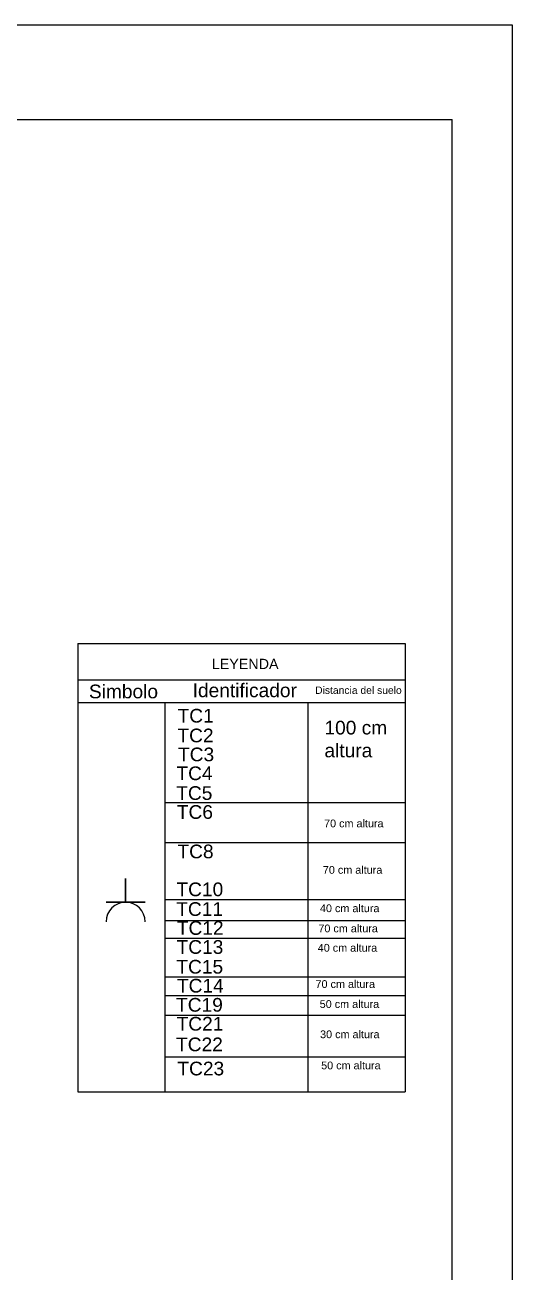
# Model space of a CAD drawing. Header units: millimetres. Extents: x 2377 to 4712, y -254 to 3188.
# Drawn here: x 2720.2 to 2797.3, y 1397.7 to 1595.2 of the extents above; entities that cross this region are included whole.
import ezdxf

# ---------------------------------------------------------------- set-up
doc = ezdxf.new("R2010")
doc.units = ezdxf.units.MM
doc.linetypes.add('ACAD_ISO03W100', pattern=[30, 12, -18])
doc.styles.get("Standard").update_dxf_attribs({"font": 'arial.ttf'})

msp = doc.modelspace()

# ---------------------------------------------------------------- linework, layer by layer
at = {"transparency": 33554687}
for p, q in [((2377.31, 1595.2), (2797.31, 1595.2)), ((2797.31, 1595.2), (2797.31, 1298.2)), ((2797.31, 1595.2), (2797.31, 1580.2)), ((2392.36, 1580.2), (2787.85, 1580.2)), ((2787.85, 1318.2), (2787.85, 1580.2)), ((2728.52, 1497.25), (2728.52, 1426.2)), ((2780.4, 1497.25), (2780.4, 1426.2)), ((2742.32, 1487.88), (2742.32, 1426.2)), ((2764.97, 1487.88), (2764.97, 1426.2)), ((2742.32, 1472.04), (2780.4, 1472.04)), ((2742.32, 1465.72), (2780.4, 1465.72)), ((2736.11, 1460.01), (2736.11, 1456.25)), ((2739.2, 1456.25), (2733.02, 1456.25)), ((2736.11, 1456.25), (2739.2, 1456.25)), ((2742.32, 1456.7), (2780.4, 1456.7)), ((2742.32, 1453.36), (2780.4, 1453.36)), ((2742.32, 1450.57), (2780.4, 1450.57)), ((2742.32, 1444.45), (2780.4, 1444.45)), ((2742.32, 1441.5), (2780.4, 1441.5)), ((2742.32, 1441.5), (2780.4, 1441.5)), ((2742.32, 1438.38), (2780.4, 1438.38)), ((2742.32, 1431.76), (2780.4, 1431.76)), ((2728.52, 1426.2), (2780.4, 1426.2))]:
    msp.add_line(p, q, dxfattribs=at)
at = {"ltscale": 0.4, "transparency": 33554687}
for p, q in [((2728.52, 1497.25), (2780.4, 1497.25)), ((2728.52, 1491.48), (2780.4, 1491.48)), ((2728.52, 1487.88), (2780.4, 1487.88))]:
    msp.add_line(p, q, dxfattribs=at)
at = {"color": 7, "true_color": 0xffffff, "transparency": 33554687}
for p, q in [((2736.11, 1456.25), (2736.11, 1460.01)), ((2733.02, 1456.25), (2739.2, 1456.25))]:
    msp.add_line(p, q, dxfattribs=at)
msp.add_arc((2736.11, 1453.16), 3.09, 359.9999, 179.9999, dxfattribs=at)
at = {"transparency": 33554687}
msp.add_arc((2736.11, 1453.16), 3.09, 359.9999, 179.9999, dxfattribs=at)

# ---------------------------------------------------------------- texts
at = {"transparency": 33554687, "insert": (2749.75, 1494.81), "char_height": 1.623, "attachment_point": 1}
msp.add_mtext_dynamic_manual_height_columns('LEYENDA', width=31.33, gutter_width=8.11, heights=[0], dxfattribs=at)
at = {"color": 165, "linetype": 'ACAD_ISO03W100', "true_color": 0x5e67af, "transparency": 33554687, "attachment_point": 1}
for s, width, gutter_width, heights, insert, char_height in [('{\\C256;Simbolo}', 12.7968, 10.85, [0], (2730.3, 1490.72), 2.1694), ('{\\C256;Identificador}', 12.7968, 10.85, [0], (2746.73, 1490.9), 2.1694), ('{\\C256;Distancia del suelo}', 15.3121, 10.85, [0], (2766.13, 1490.42), 1.1694), ('{\\C256;TC1}', 12.7968, 10.85, [0], (2744.34, 1486.88), 2.1694), ('{\\C256;TC2}', 12.7968, 10.85, [0], (2744.32, 1483.75), 2.1694), ('{\\C256;100 cm\\Paltura}', 12.7968, 10.85, [0], (2767.6, 1484.99), 2.1694), ('{\\C256;TC3}', 12.7968, 10.85, [0], (2744.41, 1480.75), 2.1694), ('{\\C256;TC4}', 12.7968, 10.85, [0], (2744.16, 1477.76), 2.1694), ('{\\C256;TC5}', 12.7968, 10.85, [0], (2744.13, 1474.63), 2.1694), ('{\\C256;TC6}', 12.7968, 10.85, [0], (2744.22, 1471.63), 2.1694), ('{\\C256;70 cm altura}', 17.4526, 6.13, [0], (2767.54, 1469.35), 1.2259), ('{\\C256;TC8}', 12.7968, 10.85, [0], (2744.32, 1465.38), 2.1694), ('{\\C256;70 cm altura}', 14.8234, 6.13, [0], (2767.35, 1461.99), 1.2259), ('{\\C256;TC10}', 12.7968, 10.85, [0], (2744.16, 1459.38), 2.1694), ('{\\C256;TC11}', 12.7968, 10.85, [0], (2744.13, 1456.26), 2.1694), ('{\\C256;40 cm altura}', 14.8234, 6.13, [0], (2766.89, 1455.91), 1.2259), ('{\\C256;TC12}', 12.7968, 10.85, [0], (2744.22, 1453.26), 2.1694), ('{\\C256;70 cm altura}', 14.8234, 6.13, [0], (2766.64, 1452.72), 1.2259), ('{\\C256;TC13}', 12.7968, 10.85, [0], (2744.18, 1450.25), 2.1694), ('{\\C256;40 cm altura}', 14.8234, 6.13, [0], (2766.54, 1449.65), 1.2259), ('{\\C256;TC15}', 12.7968, 10.85, [0], (2744.15, 1447.12), 2.1694), ('{\\C256;TC14}', 12.7968, 10.85, [2.24], (2744.24, 1444.12), 2.1694), ('{\\C256;70 cm altura}', 14.8234, 6.13, [0], (2766.19, 1443.91), 1.2259), ('{\\C256;TC19}', 12.7968, 10.85, [0], (2744.1, 1441.09), 2.1694), ('{\\C256;50 cm altura}', 14.8234, 6.13, [0], (2766.85, 1440.74), 1.2259), ('{\\C256;TC21}', 12.7968, 10.85, [0], (2744.19, 1438.09), 2.1694), ('{\\C256;30 cm altura}', 14.8234, 6.13, [0], (2766.91, 1435.95), 1.2259), ('{\\C256;TC22}', 12.7968, 10.85, [0], (2744.1, 1434.82), 2.1694), ('{\\C256;TC23}', 12.7968, 10.85, [0], (2744.31, 1431), 2.1694), ('{\\C256;50 cm altura}', 14.8234, 6.13, [0], (2767.08, 1431.02), 1.2259)]:
    msp.add_mtext_dynamic_manual_height_columns(s, width=width, gutter_width=gutter_width, heights=heights, dxfattribs=dict(at, insert=insert, char_height=char_height))

doc.saveas('drawing.dxf')
